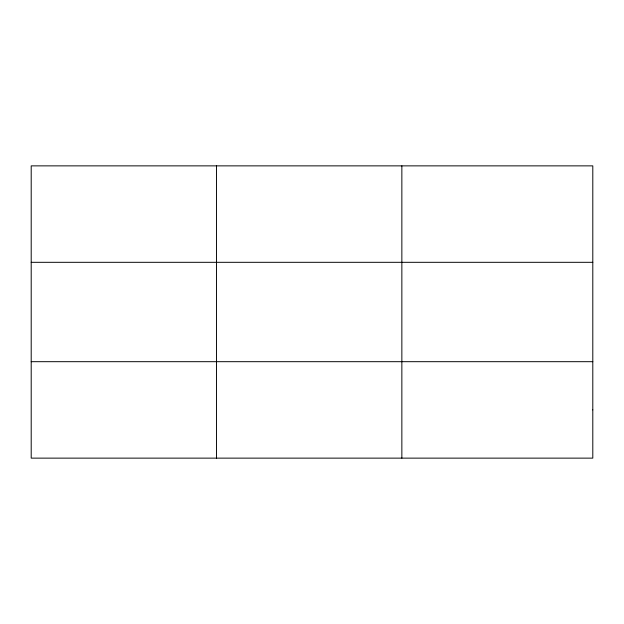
<?xml version="1.0" encoding="UTF-8"?>
<svg xmlns="http://www.w3.org/2000/svg" width="624" height="624" viewBox="0 0 624 624"><rect width="100%" height="100%" fill="white"/><g stroke="black" fill="none" stroke-linecap="round" stroke-linejoin="round"><path stroke-width="0.94" d="M216.528 458.133L216.528 165.867M401.856 458.133L401.856 165.867M31.2 262.314L592.8 262.314M31.2 361.686L592.8 361.686M592.8 409.906L592.8 458.133L31.2 458.133L31.2 165.867L592.8 165.867L592.8 409.906"/></g></svg>
